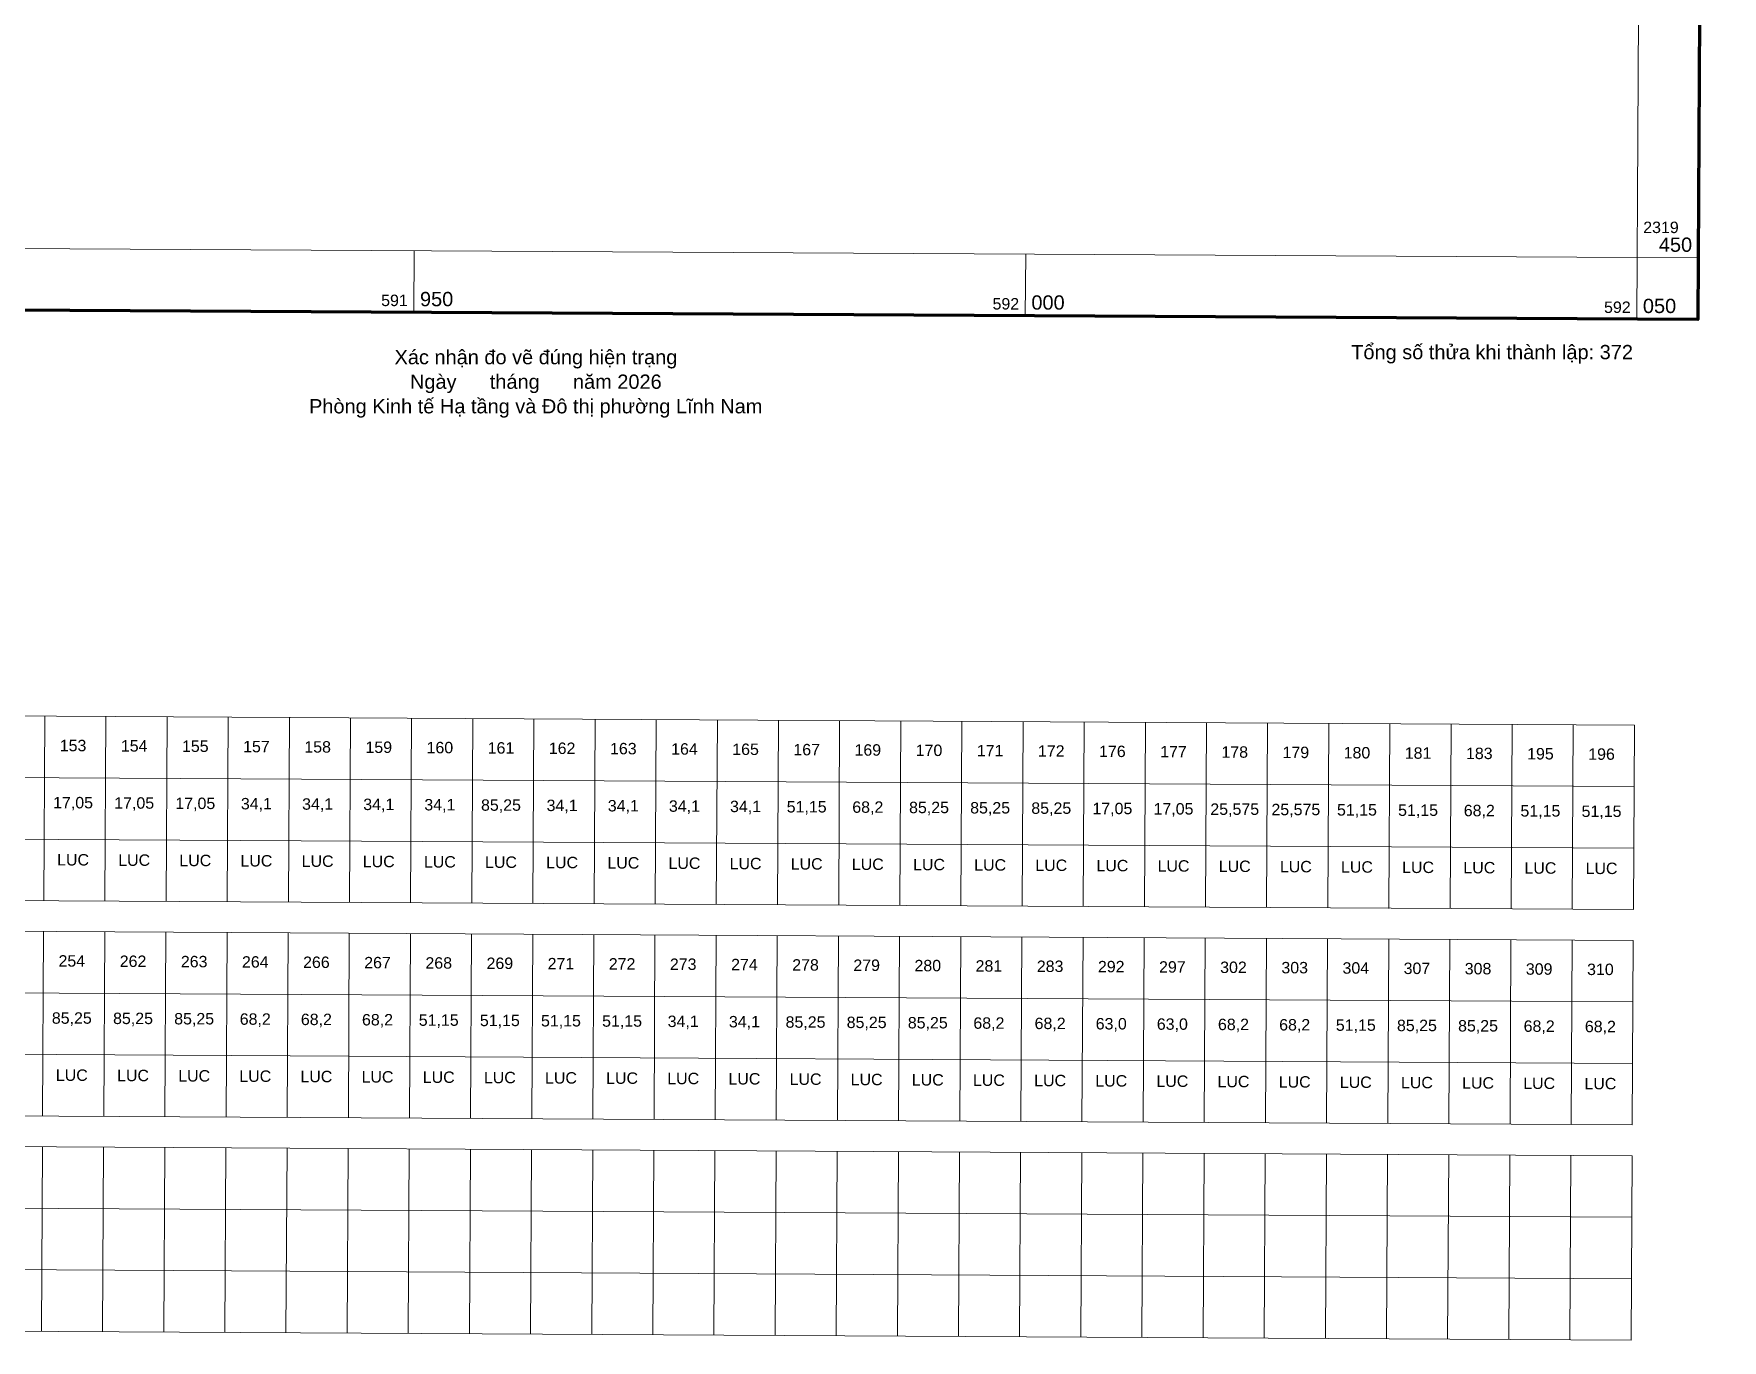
# Model space of a CAD drawing. Header units: metres. Extents: x 591850 to 11787372, y 2319432 to 2388242.
# Drawn here: x 11787157.5 to 11787305.3, y 2387736.4 to 2387850.7 of the extents above; entities that cross this region are included whole.
import ezdxf
from ezdxf.enums import TextEntityAlignment as Align

# ---------------------------------------------------------------- set-up
doc = ezdxf.new("R2010")
doc.units = ezdxf.units.M
doc.header["$MEASUREMENT"] = 0
for name, color, linetype, lineweight in [('Level 13', 7, 'Continuous', 0), ('Level 2', 7, 'Continuous', 0), ('Level 4', 7, 'Continuous', 0), ('Level 63', 7, 'Continuous', 0)]:
    doc.layers.add(name, color=color, linetype=linetype, lineweight=lineweight)
doc.styles.get("Standard").update_dxf_attribs({"font": 'arial.ttf'})

# ---------------------------------------------------------------- blocks, each defined once
blk = doc.blocks.new('N_BTNh_25')
at = {"layer": 'Level 13', "color": 3, "linetype": 'Continuous', "lineweight": 0}
blk.add_text('LUC', height=1, dxfattribs=at).set_placement((0, -10), align=Align.MIDDLE_CENTER)
at = {"layer": 'Level 2', "color": 2, "linetype": 'Continuous', "lineweight": 0}
blk.add_text('157', height=1, dxfattribs=at).set_placement((0, 0), align=Align.MIDDLE_CENTER)
at = {"layer": 'Level 4', "color": 1, "linetype": 'Continuous', "lineweight": 0}
blk.add_text('34,1', height=1, dxfattribs=at).set_placement((0, -5), align=Align.MIDDLE_CENTER)
blk = doc.blocks.new('N_BTNh_26')
at = {"layer": 'Level 13', "color": 3, "linetype": 'Continuous', "lineweight": 0}
blk.add_text('LUC', height=1, dxfattribs=at).set_placement((0, -10), align=Align.MIDDLE_CENTER)
at = {"layer": 'Level 2', "color": 2, "linetype": 'Continuous', "lineweight": 0}
blk.add_text('158', height=1, dxfattribs=at).set_placement((0, 0), align=Align.MIDDLE_CENTER)
at = {"layer": 'Level 4', "color": 1, "linetype": 'Continuous', "lineweight": 0}
blk.add_text('34,1', height=1, dxfattribs=at).set_placement((0, -5), align=Align.MIDDLE_CENTER)
blk = doc.blocks.new('N_BTNh_27')
at = {"layer": 'Level 13', "color": 3, "linetype": 'Continuous', "lineweight": 0}
blk.add_text('LUC', height=1, dxfattribs=at).set_placement((0, -10), align=Align.MIDDLE_CENTER)
at = {"layer": 'Level 2', "color": 2, "linetype": 'Continuous', "lineweight": 0}
blk.add_text('159', height=1, dxfattribs=at).set_placement((0, 0), align=Align.MIDDLE_CENTER)
at = {"layer": 'Level 4', "color": 1, "linetype": 'Continuous', "lineweight": 0}
blk.add_text('34,1', height=1, dxfattribs=at).set_placement((0, -5), align=Align.MIDDLE_CENTER)
blk = doc.blocks.new('N_BTNh_28')
at = {"layer": 'Level 13', "color": 3, "linetype": 'Continuous', "lineweight": 0}
blk.add_text('LUC', height=1, dxfattribs=at).set_placement((0, -10), align=Align.MIDDLE_CENTER)
at = {"layer": 'Level 2', "color": 2, "linetype": 'Continuous', "lineweight": 0}
blk.add_text('160', height=1, dxfattribs=at).set_placement((0, 0), align=Align.MIDDLE_CENTER)
at = {"layer": 'Level 4', "color": 1, "linetype": 'Continuous', "lineweight": 0}
blk.add_text('34,1', height=1, dxfattribs=at).set_placement((0, -5), align=Align.MIDDLE_CENTER)
blk = doc.blocks.new('N_BTNh_29')
at = {"layer": 'Level 13', "color": 3, "linetype": 'Continuous', "lineweight": 0}
blk.add_text('LUC', height=1, dxfattribs=at).set_placement((0, -10), align=Align.MIDDLE_CENTER)
at = {"layer": 'Level 2', "color": 2, "linetype": 'Continuous', "lineweight": 0}
blk.add_text('162', height=1, dxfattribs=at).set_placement((0, 0), align=Align.MIDDLE_CENTER)
at = {"layer": 'Level 4', "color": 1, "linetype": 'Continuous', "lineweight": 0}
blk.add_text('34,1', height=1, dxfattribs=at).set_placement((0, -5), align=Align.MIDDLE_CENTER)
blk = doc.blocks.new('N_BTNh_30')
at = {"layer": 'Level 13', "color": 3, "linetype": 'Continuous', "lineweight": 0}
blk.add_text('LUC', height=1, dxfattribs=at).set_placement((0, -10), align=Align.MIDDLE_CENTER)
at = {"layer": 'Level 2', "color": 2, "linetype": 'Continuous', "lineweight": 0}
blk.add_text('163', height=1, dxfattribs=at).set_placement((0, 0), align=Align.MIDDLE_CENTER)
at = {"layer": 'Level 4', "color": 1, "linetype": 'Continuous', "lineweight": 0}
blk.add_text('34,1', height=1, dxfattribs=at).set_placement((0, -5), align=Align.MIDDLE_CENTER)
blk = doc.blocks.new('N_BTNh_31')
at = {"layer": 'Level 13', "color": 3, "linetype": 'Continuous', "lineweight": 0}
blk.add_text('LUC', height=1, dxfattribs=at).set_placement((0, -10), align=Align.MIDDLE_CENTER)
at = {"layer": 'Level 2', "color": 2, "linetype": 'Continuous', "lineweight": 0}
blk.add_text('164', height=1, dxfattribs=at).set_placement((0, 0), align=Align.MIDDLE_CENTER)
at = {"layer": 'Level 4', "color": 1, "linetype": 'Continuous', "lineweight": 0}
blk.add_text('34,1', height=1, dxfattribs=at).set_placement((0, -5), align=Align.MIDDLE_CENTER)
blk = doc.blocks.new('N_BTNh_32')
at = {"layer": 'Level 13', "color": 3, "linetype": 'Continuous', "lineweight": 0}
blk.add_text('LUC', height=1, dxfattribs=at).set_placement((0, -10), align=Align.MIDDLE_CENTER)
at = {"layer": 'Level 2', "color": 2, "linetype": 'Continuous', "lineweight": 0}
blk.add_text('165', height=1, dxfattribs=at).set_placement((0, 0), align=Align.MIDDLE_CENTER)
at = {"layer": 'Level 4', "color": 1, "linetype": 'Continuous', "lineweight": 0}
blk.add_text('34,1', height=1, dxfattribs=at).set_placement((0, -5), align=Align.MIDDLE_CENTER)
blk = doc.blocks.new('N_BTNh_33')
at = {"layer": 'Level 13', "color": 3, "linetype": 'Continuous', "lineweight": 0}
blk.add_text('LUC', height=1, dxfattribs=at).set_placement((0, -10), align=Align.MIDDLE_CENTER)
at = {"layer": 'Level 2', "color": 2, "linetype": 'Continuous', "lineweight": 0}
blk.add_text('169', height=1, dxfattribs=at).set_placement((0, 0), align=Align.MIDDLE_CENTER)
at = {"layer": 'Level 4', "color": 1, "linetype": 'Continuous', "lineweight": 0}
blk.add_text('68,2', height=1, dxfattribs=at).set_placement((0, -5), align=Align.MIDDLE_CENTER)
blk = doc.blocks.new('N_BTNh_34')
at = {"layer": 'Level 13', "color": 3, "linetype": 'Continuous', "lineweight": 0}
blk.add_text('LUC', height=1, dxfattribs=at).set_placement((0, -10), align=Align.MIDDLE_CENTER)
at = {"layer": 'Level 2', "color": 2, "linetype": 'Continuous', "lineweight": 0}
blk.add_text('183', height=1, dxfattribs=at).set_placement((0, 0), align=Align.MIDDLE_CENTER)
at = {"layer": 'Level 4', "color": 1, "linetype": 'Continuous', "lineweight": 0}
blk.add_text('68,2', height=1, dxfattribs=at).set_placement((0, -5), align=Align.MIDDLE_CENTER)
blk = doc.blocks.new('N_BTNh_45')
at = {"layer": 'Level 13', "color": 3, "linetype": 'Continuous', "lineweight": 0}
blk.add_text('LUC', height=1, dxfattribs=at).set_placement((0, -10), align=Align.MIDDLE_CENTER)
at = {"layer": 'Level 2', "color": 2, "linetype": 'Continuous', "lineweight": 0}
blk.add_text('264', height=1, dxfattribs=at).set_placement((0, 0), align=Align.MIDDLE_CENTER)
at = {"layer": 'Level 4', "color": 1, "linetype": 'Continuous', "lineweight": 0}
blk.add_text('68,2', height=1, dxfattribs=at).set_placement((0, -5), align=Align.MIDDLE_CENTER)
blk = doc.blocks.new('N_BTNh_46')
at = {"layer": 'Level 13', "color": 3, "linetype": 'Continuous', "lineweight": 0}
blk.add_text('LUC', height=1, dxfattribs=at).set_placement((0, -10), align=Align.MIDDLE_CENTER)
at = {"layer": 'Level 2', "color": 2, "linetype": 'Continuous', "lineweight": 0}
blk.add_text('266', height=1, dxfattribs=at).set_placement((0, 0), align=Align.MIDDLE_CENTER)
at = {"layer": 'Level 4', "color": 1, "linetype": 'Continuous', "lineweight": 0}
blk.add_text('68,2', height=1, dxfattribs=at).set_placement((0, -5), align=Align.MIDDLE_CENTER)
blk = doc.blocks.new('N_BTNh_47')
at = {"layer": 'Level 13', "color": 3, "linetype": 'Continuous', "lineweight": 0}
blk.add_text('LUC', height=1, dxfattribs=at).set_placement((0, -10), align=Align.MIDDLE_CENTER)
at = {"layer": 'Level 2', "color": 2, "linetype": 'Continuous', "lineweight": 0}
blk.add_text('267', height=1, dxfattribs=at).set_placement((0, 0), align=Align.MIDDLE_CENTER)
at = {"layer": 'Level 4', "color": 1, "linetype": 'Continuous', "lineweight": 0}
blk.add_text('68,2', height=1, dxfattribs=at).set_placement((0, -5), align=Align.MIDDLE_CENTER)
blk = doc.blocks.new('N_BTNh_48')
at = {"layer": 'Level 13', "color": 3, "linetype": 'Continuous', "lineweight": 0}
blk.add_text('LUC', height=1, dxfattribs=at).set_placement((0, -10), align=Align.MIDDLE_CENTER)
at = {"layer": 'Level 2', "color": 2, "linetype": 'Continuous', "lineweight": 0}
blk.add_text('273', height=1, dxfattribs=at).set_placement((0, 0), align=Align.MIDDLE_CENTER)
at = {"layer": 'Level 4', "color": 1, "linetype": 'Continuous', "lineweight": 0}
blk.add_text('34,1', height=1, dxfattribs=at).set_placement((0, -5), align=Align.MIDDLE_CENTER)
blk = doc.blocks.new('N_BTNh_49')
at = {"layer": 'Level 13', "color": 3, "linetype": 'Continuous', "lineweight": 0}
blk.add_text('LUC', height=1, dxfattribs=at).set_placement((0, -10), align=Align.MIDDLE_CENTER)
at = {"layer": 'Level 2', "color": 2, "linetype": 'Continuous', "lineweight": 0}
blk.add_text('274', height=1, dxfattribs=at).set_placement((0, 0), align=Align.MIDDLE_CENTER)
at = {"layer": 'Level 4', "color": 1, "linetype": 'Continuous', "lineweight": 0}
blk.add_text('34,1', height=1, dxfattribs=at).set_placement((0, -5), align=Align.MIDDLE_CENTER)
blk = doc.blocks.new('N_BTNh_50')
at = {"layer": 'Level 13', "color": 3, "linetype": 'Continuous', "lineweight": 0}
blk.add_text('LUC', height=1, dxfattribs=at).set_placement((0, -10), align=Align.MIDDLE_CENTER)
at = {"layer": 'Level 2', "color": 2, "linetype": 'Continuous', "lineweight": 0}
blk.add_text('281', height=1, dxfattribs=at).set_placement((0, 0), align=Align.MIDDLE_CENTER)
at = {"layer": 'Level 4', "color": 1, "linetype": 'Continuous', "lineweight": 0}
blk.add_text('68,2', height=1, dxfattribs=at).set_placement((0, -5), align=Align.MIDDLE_CENTER)
blk = doc.blocks.new('N_BTNh_51')
at = {"layer": 'Level 13', "color": 3, "linetype": 'Continuous', "lineweight": 0}
blk.add_text('LUC', height=1, dxfattribs=at).set_placement((0, -10), align=Align.MIDDLE_CENTER)
at = {"layer": 'Level 2', "color": 2, "linetype": 'Continuous', "lineweight": 0}
blk.add_text('283', height=1, dxfattribs=at).set_placement((0, 0), align=Align.MIDDLE_CENTER)
at = {"layer": 'Level 4', "color": 1, "linetype": 'Continuous', "lineweight": 0}
blk.add_text('68,2', height=1, dxfattribs=at).set_placement((0, -5), align=Align.MIDDLE_CENTER)
blk = doc.blocks.new('N_BTNh_52')
at = {"layer": 'Level 13', "color": 3, "linetype": 'Continuous', "lineweight": 0}
blk.add_text('LUC', height=1, dxfattribs=at).set_placement((0, -10), align=Align.MIDDLE_CENTER)
at = {"layer": 'Level 2', "color": 2, "linetype": 'Continuous', "lineweight": 0}
blk.add_text('292', height=1, dxfattribs=at).set_placement((0, 0), align=Align.MIDDLE_CENTER)
at = {"layer": 'Level 4', "color": 1, "linetype": 'Continuous', "lineweight": 0}
blk.add_text('63,0', height=1, dxfattribs=at).set_placement((0, -5), align=Align.MIDDLE_CENTER)
blk = doc.blocks.new('N_BTNh_53')
at = {"layer": 'Level 13', "color": 3, "linetype": 'Continuous', "lineweight": 0}
blk.add_text('LUC', height=1, dxfattribs=at).set_placement((0, -10), align=Align.MIDDLE_CENTER)
at = {"layer": 'Level 2', "color": 2, "linetype": 'Continuous', "lineweight": 0}
blk.add_text('297', height=1, dxfattribs=at).set_placement((0, 0), align=Align.MIDDLE_CENTER)
at = {"layer": 'Level 4', "color": 1, "linetype": 'Continuous', "lineweight": 0}
blk.add_text('63,0', height=1, dxfattribs=at).set_placement((0, -5), align=Align.MIDDLE_CENTER)
blk = doc.blocks.new('N_BTNh_54')
at = {"layer": 'Level 13', "color": 3, "linetype": 'Continuous', "lineweight": 0}
blk.add_text('LUC', height=1, dxfattribs=at).set_placement((0, -10), align=Align.MIDDLE_CENTER)
at = {"layer": 'Level 2', "color": 2, "linetype": 'Continuous', "lineweight": 0}
blk.add_text('302', height=1, dxfattribs=at).set_placement((0, 0), align=Align.MIDDLE_CENTER)
at = {"layer": 'Level 4', "color": 1, "linetype": 'Continuous', "lineweight": 0}
blk.add_text('68,2', height=1, dxfattribs=at).set_placement((0, -5), align=Align.MIDDLE_CENTER)
blk = doc.blocks.new('N_BTNh_55')
at = {"layer": 'Level 13', "color": 3, "linetype": 'Continuous', "lineweight": 0}
blk.add_text('LUC', height=1, dxfattribs=at).set_placement((0, -10), align=Align.MIDDLE_CENTER)
at = {"layer": 'Level 2', "color": 2, "linetype": 'Continuous', "lineweight": 0}
blk.add_text('303', height=1, dxfattribs=at).set_placement((0, 0), align=Align.MIDDLE_CENTER)
at = {"layer": 'Level 4', "color": 1, "linetype": 'Continuous', "lineweight": 0}
blk.add_text('68,2', height=1, dxfattribs=at).set_placement((0, -5), align=Align.MIDDLE_CENTER)
blk = doc.blocks.new('N_BTNh_56')
at = {"layer": 'Level 13', "color": 3, "linetype": 'Continuous', "lineweight": 0}
blk.add_text('LUC', height=1, dxfattribs=at).set_placement((0, -10), align=Align.MIDDLE_CENTER)
at = {"layer": 'Level 2', "color": 2, "linetype": 'Continuous', "lineweight": 0}
blk.add_text('309', height=1, dxfattribs=at).set_placement((0, 0), align=Align.MIDDLE_CENTER)
at = {"layer": 'Level 4', "color": 1, "linetype": 'Continuous', "lineweight": 0}
blk.add_text('68,2', height=1, dxfattribs=at).set_placement((0, -5), align=Align.MIDDLE_CENTER)
blk = doc.blocks.new('N_BTNh_57')
at = {"layer": 'Level 13', "color": 3, "linetype": 'Continuous', "lineweight": 0}
blk.add_text('LUC', height=1, dxfattribs=at).set_placement((0, -10), align=Align.MIDDLE_CENTER)
at = {"layer": 'Level 2', "color": 2, "linetype": 'Continuous', "lineweight": 0}
blk.add_text('310', height=1, dxfattribs=at).set_placement((0, 0), align=Align.MIDDLE_CENTER)
at = {"layer": 'Level 4', "color": 1, "linetype": 'Continuous', "lineweight": 0}
blk.add_text('68,2', height=1, dxfattribs=at).set_placement((0, -5), align=Align.MIDDLE_CENTER)
blk = doc.blocks.new('N_BTNh_78')
at = {"layer": 'Level 13', "color": 3, "linetype": 'Continuous', "lineweight": 0}
blk.add_text('LUC', height=1, dxfattribs=at).set_placement((0, -10), align=Align.MIDDLE_CENTER)
at = {"layer": 'Level 2', "color": 2, "linetype": 'Continuous', "lineweight": 0}
blk.add_text('153', height=1, dxfattribs=at).set_placement((0, 0), align=Align.MIDDLE_CENTER)
at = {"layer": 'Level 4', "color": 1, "linetype": 'Continuous', "lineweight": 0}
blk.add_text('17,05', height=1, dxfattribs=at).set_placement((0, -5), align=Align.MIDDLE_CENTER)
blk = doc.blocks.new('N_BTNh_79')
at = {"layer": 'Level 13', "color": 3, "linetype": 'Continuous', "lineweight": 0}
blk.add_text('LUC', height=1, dxfattribs=at).set_placement((0, -10), align=Align.MIDDLE_CENTER)
at = {"layer": 'Level 2', "color": 2, "linetype": 'Continuous', "lineweight": 0}
blk.add_text('154', height=1, dxfattribs=at).set_placement((0, 0), align=Align.MIDDLE_CENTER)
at = {"layer": 'Level 4', "color": 1, "linetype": 'Continuous', "lineweight": 0}
blk.add_text('17,05', height=1, dxfattribs=at).set_placement((0, -5), align=Align.MIDDLE_CENTER)
blk = doc.blocks.new('N_BTNh_80')
at = {"layer": 'Level 13', "color": 3, "linetype": 'Continuous', "lineweight": 0}
blk.add_text('LUC', height=1, dxfattribs=at).set_placement((0, -10), align=Align.MIDDLE_CENTER)
at = {"layer": 'Level 2', "color": 2, "linetype": 'Continuous', "lineweight": 0}
blk.add_text('155', height=1, dxfattribs=at).set_placement((0, 0), align=Align.MIDDLE_CENTER)
at = {"layer": 'Level 4', "color": 1, "linetype": 'Continuous', "lineweight": 0}
blk.add_text('17,05', height=1, dxfattribs=at).set_placement((0, -5), align=Align.MIDDLE_CENTER)
blk = doc.blocks.new('N_BTNh_81')
at = {"layer": 'Level 13', "color": 3, "linetype": 'Continuous', "lineweight": 0}
blk.add_text('LUC', height=1, dxfattribs=at).set_placement((0, -10), align=Align.MIDDLE_CENTER)
at = {"layer": 'Level 2', "color": 2, "linetype": 'Continuous', "lineweight": 0}
blk.add_text('176', height=1, dxfattribs=at).set_placement((0, 0), align=Align.MIDDLE_CENTER)
at = {"layer": 'Level 4', "color": 1, "linetype": 'Continuous', "lineweight": 0}
blk.add_text('17,05', height=1, dxfattribs=at).set_placement((0, -5), align=Align.MIDDLE_CENTER)
blk = doc.blocks.new('N_BTNh_82')
at = {"layer": 'Level 13', "color": 3, "linetype": 'Continuous', "lineweight": 0}
blk.add_text('LUC', height=1, dxfattribs=at).set_placement((0, -10), align=Align.MIDDLE_CENTER)
at = {"layer": 'Level 2', "color": 2, "linetype": 'Continuous', "lineweight": 0}
blk.add_text('177', height=1, dxfattribs=at).set_placement((0, 0), align=Align.MIDDLE_CENTER)
at = {"layer": 'Level 4', "color": 1, "linetype": 'Continuous', "lineweight": 0}
blk.add_text('17,05', height=1, dxfattribs=at).set_placement((0, -5), align=Align.MIDDLE_CENTER)
blk = doc.blocks.new('N_BTNh_100')
at = {"layer": 'Level 13', "color": 3, "linetype": 'Continuous', "lineweight": 0}
blk.add_text('LUC', height=1, dxfattribs=at).set_placement((0, -10), align=Align.MIDDLE_CENTER)
at = {"layer": 'Level 2', "color": 2, "linetype": 'Continuous', "lineweight": 0}
blk.add_text('178', height=1, dxfattribs=at).set_placement((0, 0), align=Align.MIDDLE_CENTER)
at = {"layer": 'Level 4', "color": 1, "linetype": 'Continuous', "lineweight": 0}
blk.add_text('25,575', height=1, dxfattribs=at).set_placement((0, -5), align=Align.MIDDLE_CENTER)
blk = doc.blocks.new('N_BTNh_101')
at = {"layer": 'Level 13', "color": 3, "linetype": 'Continuous', "lineweight": 0}
blk.add_text('LUC', height=1, dxfattribs=at).set_placement((0, -10), align=Align.MIDDLE_CENTER)
at = {"layer": 'Level 2', "color": 2, "linetype": 'Continuous', "lineweight": 0}
blk.add_text('179', height=1, dxfattribs=at).set_placement((0, 0), align=Align.MIDDLE_CENTER)
at = {"layer": 'Level 4', "color": 1, "linetype": 'Continuous', "lineweight": 0}
blk.add_text('25,575', height=1, dxfattribs=at).set_placement((0, -5), align=Align.MIDDLE_CENTER)
blk = doc.blocks.new('N_BTNh_106')
at = {"layer": 'Level 13', "color": 3, "linetype": 'Continuous', "lineweight": 0}
blk.add_text('LUC', height=1, dxfattribs=at).set_placement((0, -10), align=Align.MIDDLE_CENTER)
at = {"layer": 'Level 2', "color": 2, "linetype": 'Continuous', "lineweight": 0}
blk.add_text('167', height=1, dxfattribs=at).set_placement((0, 0), align=Align.MIDDLE_CENTER)
at = {"layer": 'Level 4', "color": 1, "linetype": 'Continuous', "lineweight": 0}
blk.add_text('51,15', height=1, dxfattribs=at).set_placement((0, -5), align=Align.MIDDLE_CENTER)
blk = doc.blocks.new('N_BTNh_107')
at = {"layer": 'Level 13', "color": 3, "linetype": 'Continuous', "lineweight": 0}
blk.add_text('LUC', height=1, dxfattribs=at).set_placement((0, -10), align=Align.MIDDLE_CENTER)
at = {"layer": 'Level 2', "color": 2, "linetype": 'Continuous', "lineweight": 0}
blk.add_text('180', height=1, dxfattribs=at).set_placement((0, 0), align=Align.MIDDLE_CENTER)
at = {"layer": 'Level 4', "color": 1, "linetype": 'Continuous', "lineweight": 0}
blk.add_text('51,15', height=1, dxfattribs=at).set_placement((0, -5), align=Align.MIDDLE_CENTER)
blk = doc.blocks.new('N_BTNh_108')
at = {"layer": 'Level 13', "color": 3, "linetype": 'Continuous', "lineweight": 0}
blk.add_text('LUC', height=1, dxfattribs=at).set_placement((0, -10), align=Align.MIDDLE_CENTER)
at = {"layer": 'Level 2', "color": 2, "linetype": 'Continuous', "lineweight": 0}
blk.add_text('181', height=1, dxfattribs=at).set_placement((0, 0), align=Align.MIDDLE_CENTER)
at = {"layer": 'Level 4', "color": 1, "linetype": 'Continuous', "lineweight": 0}
blk.add_text('51,15', height=1, dxfattribs=at).set_placement((0, -5), align=Align.MIDDLE_CENTER)
blk = doc.blocks.new('N_BTNh_109')
at = {"layer": 'Level 13', "color": 3, "linetype": 'Continuous', "lineweight": 0}
blk.add_text('LUC', height=1, dxfattribs=at).set_placement((0, -10), align=Align.MIDDLE_CENTER)
at = {"layer": 'Level 2', "color": 2, "linetype": 'Continuous', "lineweight": 0}
blk.add_text('195', height=1, dxfattribs=at).set_placement((0, 0), align=Align.MIDDLE_CENTER)
at = {"layer": 'Level 4', "color": 1, "linetype": 'Continuous', "lineweight": 0}
blk.add_text('51,15', height=1, dxfattribs=at).set_placement((0, -5), align=Align.MIDDLE_CENTER)
blk = doc.blocks.new('N_BTNh_110')
at = {"layer": 'Level 13', "color": 3, "linetype": 'Continuous', "lineweight": 0}
blk.add_text('LUC', height=1, dxfattribs=at).set_placement((0, -10), align=Align.MIDDLE_CENTER)
at = {"layer": 'Level 2', "color": 2, "linetype": 'Continuous', "lineweight": 0}
blk.add_text('196', height=1, dxfattribs=at).set_placement((0, 0), align=Align.MIDDLE_CENTER)
at = {"layer": 'Level 4', "color": 1, "linetype": 'Continuous', "lineweight": 0}
blk.add_text('51,15', height=1, dxfattribs=at).set_placement((0, -5), align=Align.MIDDLE_CENTER)
blk = doc.blocks.new('N_BTNh_121')
at = {"layer": 'Level 13', "color": 3, "linetype": 'Continuous', "lineweight": 0}
blk.add_text('LUC', height=1, dxfattribs=at).set_placement((0, -10), align=Align.MIDDLE_CENTER)
at = {"layer": 'Level 2', "color": 2, "linetype": 'Continuous', "lineweight": 0}
blk.add_text('268', height=1, dxfattribs=at).set_placement((0, 0), align=Align.MIDDLE_CENTER)
at = {"layer": 'Level 4', "color": 1, "linetype": 'Continuous', "lineweight": 0}
blk.add_text('51,15', height=1, dxfattribs=at).set_placement((0, -5), align=Align.MIDDLE_CENTER)
blk = doc.blocks.new('N_BTNh_122')
at = {"layer": 'Level 13', "color": 3, "linetype": 'Continuous', "lineweight": 0}
blk.add_text('LUC', height=1, dxfattribs=at).set_placement((0, -10), align=Align.MIDDLE_CENTER)
at = {"layer": 'Level 2', "color": 2, "linetype": 'Continuous', "lineweight": 0}
blk.add_text('269', height=1, dxfattribs=at).set_placement((0, 0), align=Align.MIDDLE_CENTER)
at = {"layer": 'Level 4', "color": 1, "linetype": 'Continuous', "lineweight": 0}
blk.add_text('51,15', height=1, dxfattribs=at).set_placement((0, -5), align=Align.MIDDLE_CENTER)
blk = doc.blocks.new('N_BTNh_123')
at = {"layer": 'Level 13', "color": 3, "linetype": 'Continuous', "lineweight": 0}
blk.add_text('LUC', height=1, dxfattribs=at).set_placement((0, -10), align=Align.MIDDLE_CENTER)
at = {"layer": 'Level 2', "color": 2, "linetype": 'Continuous', "lineweight": 0}
blk.add_text('271', height=1, dxfattribs=at).set_placement((0, 0), align=Align.MIDDLE_CENTER)
at = {"layer": 'Level 4', "color": 1, "linetype": 'Continuous', "lineweight": 0}
blk.add_text('51,15', height=1, dxfattribs=at).set_placement((0, -5), align=Align.MIDDLE_CENTER)
blk = doc.blocks.new('N_BTNh_124')
at = {"layer": 'Level 13', "color": 3, "linetype": 'Continuous', "lineweight": 0}
blk.add_text('LUC', height=1, dxfattribs=at).set_placement((0, -10), align=Align.MIDDLE_CENTER)
at = {"layer": 'Level 2', "color": 2, "linetype": 'Continuous', "lineweight": 0}
blk.add_text('272', height=1, dxfattribs=at).set_placement((0, 0), align=Align.MIDDLE_CENTER)
at = {"layer": 'Level 4', "color": 1, "linetype": 'Continuous', "lineweight": 0}
blk.add_text('51,15', height=1, dxfattribs=at).set_placement((0, -5), align=Align.MIDDLE_CENTER)
blk = doc.blocks.new('N_BTNh_125')
at = {"layer": 'Level 13', "color": 3, "linetype": 'Continuous', "lineweight": 0}
blk.add_text('LUC', height=1, dxfattribs=at).set_placement((0, -10), align=Align.MIDDLE_CENTER)
at = {"layer": 'Level 2', "color": 2, "linetype": 'Continuous', "lineweight": 0}
blk.add_text('304', height=1, dxfattribs=at).set_placement((0, 0), align=Align.MIDDLE_CENTER)
at = {"layer": 'Level 4', "color": 1, "linetype": 'Continuous', "lineweight": 0}
blk.add_text('51,15', height=1, dxfattribs=at).set_placement((0, -5), align=Align.MIDDLE_CENTER)
blk = doc.blocks.new('N_BTNh_136')
at = {"layer": 'Level 13', "color": 3, "linetype": 'Continuous', "lineweight": 0}
blk.add_text('LUC', height=1, dxfattribs=at).set_placement((0, -10), align=Align.MIDDLE_CENTER)
at = {"layer": 'Level 2', "color": 2, "linetype": 'Continuous', "lineweight": 0}
blk.add_text('161', height=1, dxfattribs=at).set_placement((0, 0), align=Align.MIDDLE_CENTER)
at = {"layer": 'Level 4', "color": 1, "linetype": 'Continuous', "lineweight": 0}
blk.add_text('85,25', height=1, dxfattribs=at).set_placement((0, -5), align=Align.MIDDLE_CENTER)
blk = doc.blocks.new('N_BTNh_137')
at = {"layer": 'Level 13', "color": 3, "linetype": 'Continuous', "lineweight": 0}
blk.add_text('LUC', height=1, dxfattribs=at).set_placement((0, -10), align=Align.MIDDLE_CENTER)
at = {"layer": 'Level 2', "color": 2, "linetype": 'Continuous', "lineweight": 0}
blk.add_text('170', height=1, dxfattribs=at).set_placement((0, 0), align=Align.MIDDLE_CENTER)
at = {"layer": 'Level 4', "color": 1, "linetype": 'Continuous', "lineweight": 0}
blk.add_text('85,25', height=1, dxfattribs=at).set_placement((0, -5), align=Align.MIDDLE_CENTER)
blk = doc.blocks.new('N_BTNh_138')
at = {"layer": 'Level 13', "color": 3, "linetype": 'Continuous', "lineweight": 0}
blk.add_text('LUC', height=1, dxfattribs=at).set_placement((0, -10), align=Align.MIDDLE_CENTER)
at = {"layer": 'Level 2', "color": 2, "linetype": 'Continuous', "lineweight": 0}
blk.add_text('171', height=1, dxfattribs=at).set_placement((0, 0), align=Align.MIDDLE_CENTER)
at = {"layer": 'Level 4', "color": 1, "linetype": 'Continuous', "lineweight": 0}
blk.add_text('85,25', height=1, dxfattribs=at).set_placement((0, -5), align=Align.MIDDLE_CENTER)
blk = doc.blocks.new('N_BTNh_139')
at = {"layer": 'Level 13', "color": 3, "linetype": 'Continuous', "lineweight": 0}
blk.add_text('LUC', height=1, dxfattribs=at).set_placement((0, -10), align=Align.MIDDLE_CENTER)
at = {"layer": 'Level 2', "color": 2, "linetype": 'Continuous', "lineweight": 0}
blk.add_text('172', height=1, dxfattribs=at).set_placement((0, 0), align=Align.MIDDLE_CENTER)
at = {"layer": 'Level 4', "color": 1, "linetype": 'Continuous', "lineweight": 0}
blk.add_text('85,25', height=1, dxfattribs=at).set_placement((0, -5), align=Align.MIDDLE_CENTER)
blk = doc.blocks.new('N_BTNh_147')
at = {"layer": 'Level 13', "color": 3, "linetype": 'Continuous', "lineweight": 0}
blk.add_text('LUC', height=1, dxfattribs=at).set_placement((0, -10), align=Align.MIDDLE_CENTER)
at = {"layer": 'Level 2', "color": 2, "linetype": 'Continuous', "lineweight": 0}
blk.add_text('254', height=1, dxfattribs=at).set_placement((0, 0), align=Align.MIDDLE_CENTER)
at = {"layer": 'Level 4', "color": 1, "linetype": 'Continuous', "lineweight": 0}
blk.add_text('85,25', height=1, dxfattribs=at).set_placement((0, -5), align=Align.MIDDLE_CENTER)
blk = doc.blocks.new('N_BTNh_148')
at = {"layer": 'Level 13', "color": 3, "linetype": 'Continuous', "lineweight": 0}
blk.add_text('LUC', height=1, dxfattribs=at).set_placement((0, -10), align=Align.MIDDLE_CENTER)
at = {"layer": 'Level 2', "color": 2, "linetype": 'Continuous', "lineweight": 0}
blk.add_text('262', height=1, dxfattribs=at).set_placement((0, 0), align=Align.MIDDLE_CENTER)
at = {"layer": 'Level 4', "color": 1, "linetype": 'Continuous', "lineweight": 0}
blk.add_text('85,25', height=1, dxfattribs=at).set_placement((0, -5), align=Align.MIDDLE_CENTER)
blk = doc.blocks.new('N_BTNh_149')
at = {"layer": 'Level 13', "color": 3, "linetype": 'Continuous', "lineweight": 0}
blk.add_text('LUC', height=1, dxfattribs=at).set_placement((0, -10), align=Align.MIDDLE_CENTER)
at = {"layer": 'Level 2', "color": 2, "linetype": 'Continuous', "lineweight": 0}
blk.add_text('263', height=1, dxfattribs=at).set_placement((0, 0), align=Align.MIDDLE_CENTER)
at = {"layer": 'Level 4', "color": 1, "linetype": 'Continuous', "lineweight": 0}
blk.add_text('85,25', height=1, dxfattribs=at).set_placement((0, -5), align=Align.MIDDLE_CENTER)
blk = doc.blocks.new('N_BTNh_150')
at = {"layer": 'Level 13', "color": 3, "linetype": 'Continuous', "lineweight": 0}
blk.add_text('LUC', height=1, dxfattribs=at).set_placement((0, -10), align=Align.MIDDLE_CENTER)
at = {"layer": 'Level 2', "color": 2, "linetype": 'Continuous', "lineweight": 0}
blk.add_text('278', height=1, dxfattribs=at).set_placement((0, 0), align=Align.MIDDLE_CENTER)
at = {"layer": 'Level 4', "color": 1, "linetype": 'Continuous', "lineweight": 0}
blk.add_text('85,25', height=1, dxfattribs=at).set_placement((0, -5), align=Align.MIDDLE_CENTER)
blk = doc.blocks.new('N_BTNh_151')
at = {"layer": 'Level 13', "color": 3, "linetype": 'Continuous', "lineweight": 0}
blk.add_text('LUC', height=1, dxfattribs=at).set_placement((0, -10), align=Align.MIDDLE_CENTER)
at = {"layer": 'Level 2', "color": 2, "linetype": 'Continuous', "lineweight": 0}
blk.add_text('279', height=1, dxfattribs=at).set_placement((0, 0), align=Align.MIDDLE_CENTER)
at = {"layer": 'Level 4', "color": 1, "linetype": 'Continuous', "lineweight": 0}
blk.add_text('85,25', height=1, dxfattribs=at).set_placement((0, -5), align=Align.MIDDLE_CENTER)
blk = doc.blocks.new('N_BTNh_152')
at = {"layer": 'Level 13', "color": 3, "linetype": 'Continuous', "lineweight": 0}
blk.add_text('LUC', height=1, dxfattribs=at).set_placement((0, -10), align=Align.MIDDLE_CENTER)
at = {"layer": 'Level 2', "color": 2, "linetype": 'Continuous', "lineweight": 0}
blk.add_text('280', height=1, dxfattribs=at).set_placement((0, 0), align=Align.MIDDLE_CENTER)
at = {"layer": 'Level 4', "color": 1, "linetype": 'Continuous', "lineweight": 0}
blk.add_text('85,25', height=1, dxfattribs=at).set_placement((0, -5), align=Align.MIDDLE_CENTER)
blk = doc.blocks.new('N_BTNh_153')
at = {"layer": 'Level 13', "color": 3, "linetype": 'Continuous', "lineweight": 0}
blk.add_text('LUC', height=1, dxfattribs=at).set_placement((0, -10), align=Align.MIDDLE_CENTER)
at = {"layer": 'Level 2', "color": 2, "linetype": 'Continuous', "lineweight": 0}
blk.add_text('307', height=1, dxfattribs=at).set_placement((0, 0), align=Align.MIDDLE_CENTER)
at = {"layer": 'Level 4', "color": 1, "linetype": 'Continuous', "lineweight": 0}
blk.add_text('85,25', height=1, dxfattribs=at).set_placement((0, -5), align=Align.MIDDLE_CENTER)
blk = doc.blocks.new('N_BTNh_154')
at = {"layer": 'Level 13', "color": 3, "linetype": 'Continuous', "lineweight": 0}
blk.add_text('LUC', height=1, dxfattribs=at).set_placement((0, -10), align=Align.MIDDLE_CENTER)
at = {"layer": 'Level 2', "color": 2, "linetype": 'Continuous', "lineweight": 0}
blk.add_text('308', height=1, dxfattribs=at).set_placement((0, 0), align=Align.MIDDLE_CENTER)
at = {"layer": 'Level 4', "color": 1, "linetype": 'Continuous', "lineweight": 0}
blk.add_text('85,25', height=1, dxfattribs=at).set_placement((0, -5), align=Align.MIDDLE_CENTER)

msp = doc.modelspace()

# ---------------------------------------------------------------- linework, layer by layer
at = {"layer": 'Level 63', "color": 7, "linetype": 'Continuous', "lineweight": 0}
for p, q in [((11787190.78, 2387831.7), (11787190.75, 2387826.31)), ((11787244.3, 2387831.4), (11787244.27, 2387826.02)), ((11787297.82, 2387831.1), (11787297.79, 2387825.72)), ((11787297.82, 2387831.1), (11787303.17, 2387831.07)), ((11786922.94, 2387792.27), (11787297.59, 2387790.19)), ((11787158.44, 2387790.96), (11787158.35, 2387774.81)), ((11787163.79, 2387790.93), (11787163.7, 2387774.78)), ((11787169.14, 2387790.9), (11787169.05, 2387774.75)), ((11787174.49, 2387790.87), (11787174.4, 2387774.72)), ((11787179.85, 2387790.84), (11787179.76, 2387774.69)), ((11787185.2, 2387790.81), (11787185.11, 2387774.66)), ((11787190.55, 2387790.78), (11787190.46, 2387774.63)), ((11787195.9, 2387790.75), (11787195.81, 2387774.6)), ((11787201.25, 2387790.72), (11787201.17, 2387774.57)), ((11787206.61, 2387790.69), (11787206.52, 2387774.54)), ((11787211.96, 2387790.66), (11787211.87, 2387774.51)), ((11787217.31, 2387790.63), (11787217.22, 2387774.48)), ((11787222.66, 2387790.6), (11787222.57, 2387774.45)), ((11787228.01, 2387790.57), (11787227.93, 2387774.42)), ((11787233.37, 2387790.54), (11787233.28, 2387774.39)), ((11787238.72, 2387790.51), (11787238.63, 2387774.36)), ((11787244.07, 2387790.48), (11787243.98, 2387774.33)), ((11787249.42, 2387790.45), (11787249.33, 2387774.3)), ((11787254.78, 2387790.42), (11787254.69, 2387774.27)), ((11787260.13, 2387790.4), (11787260.04, 2387774.24)), ((11787265.48, 2387790.37), (11787265.39, 2387774.21)), ((11787270.83, 2387790.34), (11787270.74, 2387774.18)), ((11787276.18, 2387790.31), (11787276.09, 2387774.15)), ((11787281.54, 2387790.28), (11787281.45, 2387774.13)), ((11787286.89, 2387790.25), (11787286.8, 2387774.1)), ((11787292.24, 2387790.22), (11787292.15, 2387774.07)), ((11787297.59, 2387790.19), (11787297.5, 2387774.04)), ((11786922.91, 2387786.89), (11787297.56, 2387784.8)), ((11787297.53, 2387779.42), (11786922.88, 2387781.5)), ((11786922.86, 2387776.12), (11787297.5, 2387774.04)), ((11786922.84, 2387773.43), (11787297.49, 2387771.34)), ((11787158.33, 2387772.12), (11787158.24, 2387755.97)), ((11787163.69, 2387772.09), (11787163.6, 2387755.94)), ((11787169.04, 2387772.06), (11787168.95, 2387755.91)), ((11787174.39, 2387772.03), (11787174.3, 2387755.88)), ((11787179.74, 2387772), (11787179.65, 2387755.85)), ((11787185.09, 2387771.97), (11787185.01, 2387755.82)), ((11787190.45, 2387771.94), (11787190.36, 2387755.79)), ((11787195.8, 2387771.91), (11787195.71, 2387755.76)), ((11787201.15, 2387771.88), (11787201.06, 2387755.73)), ((11787206.5, 2387771.85), (11787206.41, 2387755.7)), ((11787211.85, 2387771.82), (11787211.77, 2387755.67)), ((11787217.21, 2387771.79), (11787217.12, 2387755.64)), ((11787222.56, 2387771.76), (11787222.47, 2387755.61)), ((11787227.91, 2387771.73), (11787227.82, 2387755.58)), ((11787233.26, 2387771.7), (11787233.17, 2387755.55)), ((11787238.62, 2387771.67), (11787238.53, 2387755.52)), ((11787243.97, 2387771.64), (11787243.88, 2387755.49)), ((11787249.32, 2387771.61), (11787249.23, 2387755.46)), ((11787254.67, 2387771.58), (11787254.58, 2387755.43)), ((11787260.02, 2387771.55), (11787259.93, 2387755.4)), ((11787265.38, 2387771.52), (11787265.29, 2387755.37)), ((11787270.73, 2387771.49), (11787270.64, 2387755.34)), ((11787276.08, 2387771.46), (11787275.99, 2387755.31)), ((11787281.43, 2387771.43), (11787281.34, 2387755.28)), ((11787286.78, 2387771.4), (11787286.7, 2387755.25)), ((11787292.14, 2387771.37), (11787292.05, 2387755.22)), ((11787297.49, 2387771.34), (11787297.4, 2387755.19)), ((11786922.81, 2387768.04), (11787297.46, 2387765.96)), ((11787297.43, 2387760.58), (11786922.78, 2387762.66)), ((11786922.75, 2387757.28), (11787297.4, 2387755.19)), ((11786922.74, 2387754.59), (11787297.38, 2387752.5)), ((11787158.23, 2387753.28), (11787158.14, 2387737.13)), ((11787163.58, 2387753.25), (11787163.49, 2387737.1)), ((11787168.93, 2387753.22), (11787168.85, 2387737.07)), ((11787174.29, 2387753.19), (11787174.2, 2387737.04)), ((11787179.64, 2387753.16), (11787179.55, 2387737.01)), ((11787184.99, 2387753.13), (11787184.9, 2387736.98)), ((11787190.34, 2387753.1), (11787190.25, 2387736.95)), ((11787195.69, 2387753.07), (11787195.61, 2387736.92)), ((11787201.05, 2387753.04), (11787200.96, 2387736.89)), ((11787206.4, 2387753.01), (11787206.31, 2387736.86)), ((11787211.75, 2387752.98), (11787211.66, 2387736.83)), ((11787217.1, 2387752.95), (11787217.01, 2387736.8)), ((11787222.46, 2387752.92), (11787222.37, 2387736.77)), ((11787227.81, 2387752.89), (11787227.72, 2387736.74)), ((11787233.16, 2387752.86), (11787233.07, 2387736.71)), ((11787238.51, 2387752.83), (11787238.42, 2387736.68)), ((11787243.86, 2387752.8), (11787243.77, 2387736.65)), ((11787249.22, 2387752.77), (11787249.13, 2387736.62)), ((11787254.57, 2387752.74), (11787254.48, 2387736.59)), ((11787259.92, 2387752.71), (11787259.83, 2387736.56)), ((11787265.27, 2387752.68), (11787265.18, 2387736.53)), ((11787270.62, 2387752.65), (11787270.54, 2387736.5)), ((11787275.98, 2387752.62), (11787275.89, 2387736.47)), ((11787281.33, 2387752.59), (11787281.24, 2387736.44)), ((11787286.68, 2387752.56), (11787286.59, 2387736.41)), ((11787292.03, 2387752.53), (11787291.94, 2387736.38)), ((11787297.38, 2387752.5), (11787297.3, 2387736.35)), ((11786922.71, 2387749.2), (11787297.35, 2387747.12)), ((11787297.33, 2387741.73), (11786922.68, 2387743.82)), ((11786922.65, 2387738.43), (11787297.3, 2387736.35))]:
    msp.add_line(p, q, dxfattribs=at)
at = {"layer": 'Level 63', "color": 7, "linetype": 'Continuous', "lineweight": 140, "flags": 128}
msp.add_lwpolyline([(11786919.91, 2388215.45), (11787305.28, 2388213.31), (11787303.14, 2387825.69), (11786917.79, 2387827.83), (11786919.91, 2388215.45)], close=True, dxfattribs=at)
at = {"layer": 'Level 63', "color": 7, "linetype": 'Continuous', "lineweight": 0, "flags": 128}
msp.add_lwpolyline([(11786925.24, 2388210.04), (11787299.89, 2388207.96), (11787297.82, 2387831.1), (11786923.17, 2387833.19), (11786925.24, 2388210.04)], close=True, dxfattribs=at)

# ---------------------------------------------------------------- block references
at = {"layer": 'Level 2', "color": 2, "linetype": 'Continuous', "lineweight": 0}
for name, p in [('N_BTNh_78', (11787160.91, 2387788.4)), ('N_BTNh_79', (11787166.26, 2387788.37)), ('N_BTNh_80', (11787171.61, 2387788.34)), ('N_BTNh_25', (11787176.96, 2387788.31)), ('N_BTNh_26', (11787182.32, 2387788.28)), ('N_BTNh_27', (11787187.67, 2387788.25)), ('N_BTNh_28', (11787193.02, 2387788.22)), ('N_BTNh_136', (11787198.37, 2387788.19)), ('N_BTNh_29', (11787203.72, 2387788.16)), ('N_BTNh_30', (11787209.08, 2387788.13)), ('N_BTNh_31', (11787214.43, 2387788.1)), ('N_BTNh_32', (11787219.78, 2387788.07)), ('N_BTNh_106', (11787225.13, 2387788.04)), ('N_BTNh_33', (11787230.48, 2387788.01)), ('N_BTNh_137', (11787235.84, 2387787.98)), ('N_BTNh_138', (11787241.19, 2387787.95)), ('N_BTNh_139', (11787246.54, 2387787.92)), ('N_BTNh_81', (11787251.89, 2387787.89)), ('N_BTNh_82', (11787257.24, 2387787.86)), ('N_BTNh_100', (11787262.6, 2387787.83)), ('N_BTNh_101', (11787267.95, 2387787.8)), ('N_BTNh_107', (11787273.3, 2387787.77)), ('N_BTNh_108', (11787278.65, 2387787.74)), ('N_BTNh_34', (11787284.01, 2387787.71)), ('N_BTNh_109', (11787289.36, 2387787.68)), ('N_BTNh_110', (11787294.71, 2387787.65)), ('N_BTNh_147', (11787160.8, 2387769.55)), ('N_BTNh_148', (11787166.16, 2387769.52)), ('N_BTNh_149', (11787171.51, 2387769.49)), ('N_BTNh_45', (11787176.86, 2387769.46)), ('N_BTNh_46', (11787182.21, 2387769.43)), ('N_BTNh_47', (11787187.56, 2387769.4)), ('N_BTNh_121', (11787192.92, 2387769.37)), ('N_BTNh_122', (11787198.27, 2387769.34)), ('N_BTNh_123', (11787203.62, 2387769.31)), ('N_BTNh_124', (11787208.97, 2387769.29)), ('N_BTNh_48', (11787214.32, 2387769.26)), ('N_BTNh_49', (11787219.68, 2387769.23)), ('N_BTNh_150', (11787225.03, 2387769.2)), ('N_BTNh_151', (11787230.38, 2387769.17)), ('N_BTNh_152', (11787235.73, 2387769.14)), ('N_BTNh_50', (11787241.08, 2387769.11)), ('N_BTNh_51', (11787246.44, 2387769.08)), ('N_BTNh_52', (11787251.79, 2387769.05)), ('N_BTNh_53', (11787257.14, 2387769.02)), ('N_BTNh_54', (11787262.49, 2387768.99)), ('N_BTNh_55', (11787267.85, 2387768.96)), ('N_BTNh_125', (11787273.2, 2387768.93)), ('N_BTNh_153', (11787278.55, 2387768.9)), ('N_BTNh_154', (11787283.9, 2387768.87)), ('N_BTNh_56', (11787289.25, 2387768.84)), ('N_BTNh_57', (11787294.61, 2387768.81))]:
    msp.add_blockref(name, p, dxfattribs=at)

# ---------------------------------------------------------------- texts
at = {"layer": 'Level 63', "color": 7, "linetype": 'Continuous', "lineweight": 0}
for s, height, p in [('2319', 1, (11787298.36, 2387833.25)), ('950', 1.25, (11787191.28, 2387826.85)), ('000', 1.25, (11787244.8, 2387826.55)), ('050', 1.25, (11787298.33, 2387826.25))]:
    msp.add_text(s, height=height, dxfattribs=at).set_placement(p)
for s, height, p in [('450', 1.25, (11787302.64, 2387831.61)), ('591', 1, (11787190.21, 2387826.86)), ('592', 1, (11787243.73, 2387826.56)), ('592', 1, (11787297.26, 2387826.26))]:
    msp.add_text(s, height=height, dxfattribs=at).set_placement(p, align=Align.RIGHT)
for s, p in [('Xác nhận đo vẽ đúng hiện trạng', (11787201.43, 2387823.02)), ('Ngày      tháng      năm 2026', (11787201.42, 2387820.87)), ('Phòng Kinh tế Hạ tầng và Đô thị phường Lĩnh Nam', (11787201.41, 2387818.72))]:
    msp.add_text(s, height=1.25, dxfattribs=at).set_placement(p, align=Align.TOP_CENTER)
msp.add_text('Tổng số thửa khi thành lập: 372', height=1.25, dxfattribs=at).set_placement((11787297.46, 2387823.46), align=Align.TOP_RIGHT)

doc.saveas('drawing.dxf')
